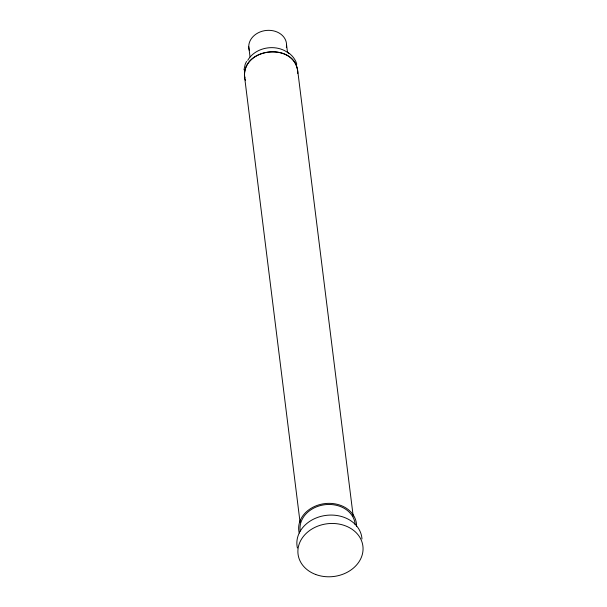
<?xml version="1.0" encoding="UTF-8"?>
<svg xmlns="http://www.w3.org/2000/svg" width="607" height="607" viewBox="0 0 607 607"><rect width="100%" height="100%" fill="white"/><g stroke="black" fill="none" stroke-linecap="round" stroke-linejoin="round"><path stroke-width="0.91" d="M300.101 522.574L244.439 75.746C244.014 47.247 293.925 42.475 297.771 71.171L353.191 516.117M243.984 69.805L245.236 64.145L246.525 61.436M287.953 52.445C292.111 55.191 295.434 59.281 296.762 64.122M245 79.13L245.433 80.359M244.439 75.746L244.871 77.605M244.871 78.424C239.712 46.974 297.506 41.064 297.779 73.447M286.58 44.994L287.521 52.513M248.741 46.625L250.031 56.967M299.236 533.029A29.045 23.612 -7.1 0 1 324.965 503.59A29.045 23.612 -7.1 0 1 356.567 526.337M300.222 531.095A27.679 22.505 -7.1 0 1 325.094 504.69A27.679 22.505 -7.1 0 1 355.178 524.691M297.4 547.969A32.672 26.564 -7.1 0 1 325.557 515.457A32.672 26.564 -7.1 0 1 361.977 538.948M247.747 60.359A25.198 20.494 -7.1 0 1 289.107 53.666M249.394 50.601A18.969 15.425 -7.1 0 1 266.64 30.411A18.969 15.425 -7.1 0 1 286.352 47.429M315.723 574.495A32.672 26.564 -7.1 0 0 363.016 547.332A32.672 26.564 -7.1 0 0 312.688 528.553A32.672 26.564 -7.1 0 0 315.723 574.495"/></g></svg>
